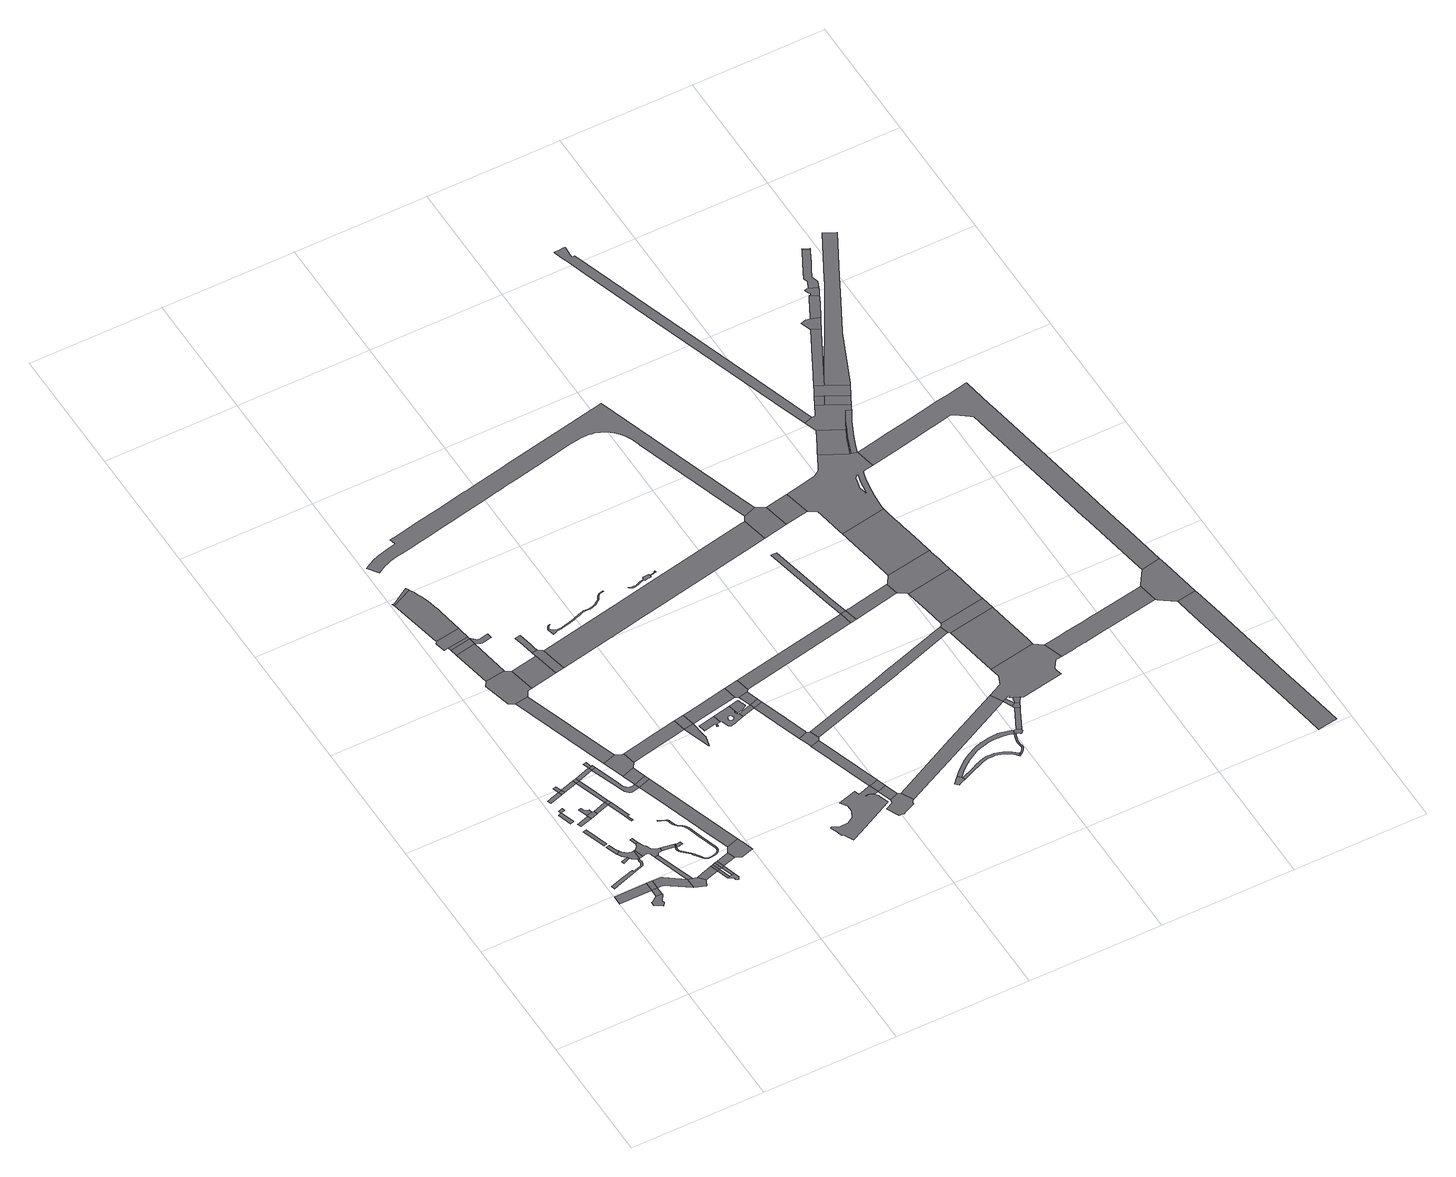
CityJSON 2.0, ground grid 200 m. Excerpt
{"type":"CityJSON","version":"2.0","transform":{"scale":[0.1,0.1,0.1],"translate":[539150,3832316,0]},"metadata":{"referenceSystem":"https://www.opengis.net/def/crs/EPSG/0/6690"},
"CityObjects":{
"road1":{"type":"Road","attributes":{"RoadStructureAttribute.sectionType":"1"},"geometry":[{"type":"MultiSurface","lod":"1","boundaries":[[[0,1,2,3]]]}]},
"road2":{"type":"Road","geometry":[{"type":"MultiSurface","lod":"1","boundaries":[[[4,5,6,7,8,9,10,11,12]]]}]},
"road3":{"type":"Road","attributes":{"RoadStructureAttribute.sectionType":"1"},"geometry":[{"type":"MultiSurface","lod":"1","boundaries":[[[13,14,15,16,17,18,19,20,21,22,23,24,25,26,27,28,29,30,31,32,33,34]]]}]},
"road4":{"type":"Road","attributes":{"RoadStructureAttribute.sectionType":"1"},"geometry":[{"type":"MultiSurface","lod":"1","boundaries":[[[2,4,12,35]]]}]},
"road5":{"type":"Road","geometry":[{"type":"MultiSurface","lod":"1","boundaries":[[[3,2,35,36]]]}]},
"road6":{"type":"Road","attributes":{"RoadStructureAttribute.sectionType":"1"},"geometry":[{"type":"MultiSurface","lod":"1","boundaries":[[[37,38,39,40]]]}]},
"road7":{"type":"Road","geometry":[{"type":"MultiSurface","lod":"1","boundaries":[[[41,42,43,44]]]}]},
"road8":{"type":"Road","attributes":{"RoadStructureAttribute.sectionType":"1"},"geometry":[{"type":"MultiSurface","lod":"1","boundaries":[[[45,46,47,48,49]]]}]},
"road9":{"type":"Road","attributes":{"RoadStructureAttribute.sectionType":"1"},"geometry":[{"type":"MultiSurface","lod":"1","boundaries":[[[50,51,52,53,54,55]]]}]},
"road10":{"type":"Road","geometry":[{"type":"MultiSurface","lod":"1","boundaries":[[[56,57,58,37]]]}]},
"road11":{"type":"Road","geometry":[{"type":"MultiSurface","lod":"1","boundaries":[[[59,60,61,62,63,55,54,64,65,66,41,44,67,68,69,13,34,70]]]}]},
"road12":{"type":"Road","attributes":{"RoadStructureAttribute.sectionType":"1"},"geometry":[{"type":"MultiSurface","lod":"1","boundaries":[[[71,72,73,36,35,74,75,76]]]}]},
"road13":{"type":"Road","attributes":{"RoadStructureAttribute.sectionType":"1"},"geometry":[{"type":"MultiSurface","lod":"1","boundaries":[[[77,78,79,80]]]}]},
"road14":{"type":"Road","attributes":{"RoadStructureAttribute.sectionType":"1"},"geometry":[{"type":"MultiSurface","lod":"1","boundaries":[[[81,82,83,84,85,86]]]}]},
"road15":{"type":"Road","geometry":[{"type":"MultiSurface","lod":"1","boundaries":[[[87,70,34,88,89]]]}]},
"road16":{"type":"Road","geometry":[{"type":"MultiSurface","lod":"1","boundaries":[[[90,91,92,93,94,95]]]}]},
"road17":{"type":"Road","geometry":[{"type":"MultiSurface","lod":"1","boundaries":[[[95,94,77,80,96,97]]]}]},
"road18":{"type":"Road","geometry":[{"type":"MultiSurface","lod":"1","boundaries":[[[98,99,81,100]]]}]},
"road19":{"type":"Road","geometry":[{"type":"MultiSurface","lod":"1","boundaries":[[[100,81,86,101]]]}]},
"road20":{"type":"Road","attributes":{"RoadStructureAttribute.sectionType":"1"},"geometry":[{"type":"MultiSurface","lod":"1","boundaries":[[[102,103,104,105]]]}]},
"road21":{"type":"Road","attributes":{"RoadStructureAttribute.sectionType":"1"},"geometry":[{"type":"MultiSurface","lod":"1","boundaries":[[[106,107,108,76,109]]]}]},
"road22":{"type":"Road","geometry":[{"type":"MultiSurface","lod":"1","boundaries":[[[110,111,112,113,114,115,116,117,105,104,118,119,120,121,87,89,122,123,124,125,126,127,128,108,107,129,130,131,132,133,134]]]}]},
"road23":{"type":"Road","geometry":[{"type":"MultiSurface","lod":"1","boundaries":[[[76,75,135,136,137,138,139,140,109]]]}]},
"road24":{"type":"Road","attributes":{"RoadStructureAttribute.sectionType":"1"},"geometry":[{"type":"MultiSurface","lod":"1","boundaries":[[[141,100,101,142]]]}]},
"road25":{"type":"Road","attributes":{"RoadStructureAttribute.sectionType":"1"},"geometry":[{"type":"MultiSurface","lod":"1","boundaries":[[[143,144,97,96,145,146]]]}]},
"road26":{"type":"Road","attributes":{"RoadStructureAttribute.sectionType":"1"},"geometry":[{"type":"MultiSurface","lod":"1","boundaries":[[[147,134,133,148,149,150]]]}]},
"road27":{"type":"Road","geometry":[{"type":"MultiSurface","lod":"1","boundaries":[[[151,141,142,152]]]}]},
"road28":{"type":"Road","attributes":{"RoadStructureAttribute.sectionType":"1"},"geometry":[{"type":"MultiSurface","lod":"1","boundaries":[[[153,154,139,138,155]]]}]},
"road29":{"type":"Road","attributes":{"RoadStructureAttribute.sectionType":"1"},"geometry":[{"type":"MultiSurface","lod":"1","boundaries":[[[156,157,158,159,160,161,162,146]]]}]},
"road30":{"type":"Road","attributes":{"RoadStructureAttribute.sectionType":"1"},"geometry":[{"type":"MultiSurface","lod":"1","boundaries":[[[163,152,142,164,143,165]]]}]},
"road31":{"type":"Road","geometry":[{"type":"MultiSurface","lod":"1","boundaries":[[[165,143,146,162]]]}]},
"road32":{"type":"Road","geometry":[{"type":"MultiSurface","lod":"1","boundaries":[[[150,149,166,167]]]}]},
"road33":{"type":"Road","geometry":[{"type":"MultiSurface","lod":"1","boundaries":[[[168,169,170,171,172,167,166]]]}]},
"road34":{"type":"Road","geometry":[{"type":"MultiSurface","lod":"1","boundaries":[[[173,153,155,174]]]}]},
"road35":{"type":"Road","attributes":{"RoadStructureAttribute.sectionType":"1"},"geometry":[{"type":"MultiSurface","lod":"1","boundaries":[[[174,155,175,176]]]}]},
"road36":{"type":"Road","attributes":{"RoadStructureAttribute.sectionType":"1"},"geometry":[{"type":"MultiSurface","lod":"1","boundaries":[[[177,151,152,178]]]}]},
"road37":{"type":"Road","attributes":{"RoadStructureAttribute.sectionType":"1"},"geometry":[{"type":"MultiSurface","lod":"1","boundaries":[[[179,173,174,180]]]}]},
"road38":{"type":"Road","geometry":[{"type":"MultiSurface","lod":"1","boundaries":[[[181,182,183,184,176,175,185,186,187,188,189,190,191,192,193,194,195]]]}]},
"road39":{"type":"Road","geometry":[{"type":"MultiSurface","lod":"1","boundaries":[[[196,179,180,197]]]}]},
"road40":{"type":"Road","attributes":{"RoadStructureAttribute.sectionType":"1"},"geometry":[{"type":"MultiSurface","lod":"1","boundaries":[[[197,180,183,182]]]}]},
"road41":{"type":"Road","attributes":{"RoadStructureAttribute.sectionType":"1"},"geometry":[{"type":"MultiSurface","lod":"1","boundaries":[[[198,199,200,201,202,203,204,205,206,207,208,209,210,211,212,213,214,215,216,217,218,219,220,221,222,223,224,225,226,227,228,229,230,231,232,233,234,235,236,237,238,239,240,241,242,243,244,245,246,247,248,249,250,251,252,253,254,255,256,257,258,259,260,261,262,263,264,265,266,267,268,269,166,149]]]}]},
"road42":{"type":"Road","geometry":[{"type":"MultiSurface","lod":"1","boundaries":[[[270,271,177,272]]]}]},
"road43":{"type":"Road","geometry":[{"type":"MultiSurface","lod":"1","boundaries":[[[273,272,177,178,274]]]}]},
"road44":{"type":"Road","attributes":{"RoadStructureAttribute.sectionType":"1"},"geometry":[{"type":"MultiSurface","lod":"1","boundaries":[[[275,196,197,276]]]}]},
"road45":{"type":"Road","attributes":{"RoadStructureAttribute.sectionType":"1"},"geometry":[{"type":"MultiSurface","lod":"1","boundaries":[[[277,278,279,280,281,282,283,284,274,178,285,286,287,288,289,290,291,292,293,294]]]}]},
"road46":{"type":"Road","attributes":{"RoadStructureAttribute.sectionType":"1"},"geometry":[{"type":"MultiSurface","lod":"1","boundaries":[[[295,296,297,298]]]}]},
"road47":{"type":"Road","geometry":[{"type":"MultiSurface","lod":"1","boundaries":[[[299,300,301,302,296,295,303,304,305]]]}]},
"road48":{"type":"Road","attributes":{"RoadStructureAttribute.sectionType":"1"},"geometry":[{"type":"MultiSurface","lod":"1","boundaries":[[[306,307,308,294,309]]]}]},
"road49":{"type":"Road","geometry":[{"type":"MultiSurface","lod":"1","boundaries":[[[310,309,294,293,311]]]}]},
"road50":{"type":"Road","geometry":[{"type":"MultiSurface","lod":"1","boundaries":[[[312,313,314,315,316,317,275,276,318,319,320,321]]]}]},
"road51":{"type":"Road","geometry":[{"type":"MultiSurface","lod":"1","boundaries":[[[322,298,297,307,306,323,324]]]}]},
"road52":{"type":"Road","attributes":{"RoadStructureAttribute.sectionType":"1"},"geometry":[{"type":"MultiSurface","lod":"1","boundaries":[[[311,293,325,326,327,315,314]]]}]},
"road53":{"type":"Road","attributes":{"RoadStructureAttribute.sectionType":"1"},"geometry":[{"type":"MultiSurface","lod":"1","boundaries":[[[328,329,300,299]]]}]},
"road54":{"type":"Road","geometry":[{"type":"MultiSurface","lod":"1","boundaries":[[[330,331,332,333,334,335,336,337,338]]]}]},
"road55":{"type":"Road","geometry":[{"type":"MultiSurface","lod":"1","boundaries":[[[339,340,329,328]]]}]},
"road56":{"type":"Road","attributes":{"RoadStructureAttribute.sectionType":"1"},"geometry":[{"type":"MultiSurface","lod":"1","boundaries":[[[338,337,340,339]]]}]},
"road57":{"type":"Road","attributes":{"RoadStructureAttribute.sectionType":"1"},"geometry":[{"type":"MultiSurface","lod":"1","boundaries":[[[341,342,343,344,345,346,347,348,349,350,351,352,353,354,355,356,332,331]]]}]},
"road58":{"type":"Road","geometry":[{"type":"MultiSurface","lod":"1","boundaries":[[[357,358,359,360,355,354]]]}]},
"road59":{"type":"Road","geometry":[{"type":"MultiSurface","lod":"1","boundaries":[[[361,362,363,364,365,366,367,368,369,370,371,339,328]]]}]},
"road60":{"type":"Road","attributes":{"RoadStructureAttribute.sectionType":"1"},"geometry":[{"type":"MultiSurface","lod":"1","boundaries":[[[372,373,305,304,374]]]}]},
"road61":{"type":"Road","attributes":{"RoadStructureAttribute.sectionType":"1"},"geometry":[{"type":"MultiSurface","lod":"1","boundaries":[[[375,376,377,324,323,378]]]}]},
"road62":{"type":"Road","geometry":[{"type":"MultiSurface","lod":"1","boundaries":[[[379,380,381,382,372,374,383,384]]]}]},
"road63":{"type":"Road","attributes":{"RoadStructureAttribute.sectionType":"1"},"geometry":[{"type":"MultiSurface","lod":"1","boundaries":[[[385,386,387,388,389,390,391,381,380]]]}]},
"road64":{"type":"Road","geometry":[{"type":"MultiSurface","lod":"1","boundaries":[[[392,393,394,395,396,397,378]]]}]},
"road65":{"type":"Road","geometry":[{"type":"MultiSurface","lod":"1","boundaries":[[[398,375,378,397]]]}]},
"road66":{"type":"Road","geometry":[{"type":"MultiSurface","lod":"1","boundaries":[[[399,400,401,402,403,404,405,406,407,408,409]]]}]},
"road67":{"type":"Road","geometry":[{"type":"MultiSurface","lod":"1","boundaries":[[[410,411,412,413,414,415,416,417,418,419,420,421,422,423,424,425,426,427,428,429,430,431,432,433,434,435,436,437,438,439,440,441,442,443,444,445,446,447,448,449,450,451,452]]]}]},
"road68":{"type":"Road","attributes":{"RoadStructureAttribute.sectionType":"1"},"geometry":[{"type":"MultiSurface","lod":"1","boundaries":[[[453,454,398,397,455,456]]]}]},
"road69":{"type":"Road","geometry":[{"type":"MultiSurface","lod":"1","boundaries":[[[457,458,459,460,461,462,463,464,465,466,467,468,469,470,471,472,473,474,475,476,477,478,479,480,481,482,483,484,485,486,487,488,489,490,491,492,493,494,495,496,497,498,499,500,501,502,503,504,505,506,507,508,509,510,511,512,513,514,515,516,517,518,519,520,521,522,523,524,525,526,527,528,529,530,531,532]]]}]},
"road70":{"type":"Road","geometry":[{"type":"MultiSurface","lod":"1","boundaries":[[[533,534,399,409,535,536,537,538,539,540,541,542,543,544,545,546,547,548,549,550,551,552,553,554,555],[556,557,558,559,560,561,562,563,564,565,566,567,568,569,570,571,572,573,574,575,576,577,578,579,580,581,582,583,584,585,586,587,588,589,590,591]]]}]},
"road71":{"type":"Road","geometry":[{"type":"MultiSurface","lod":"1","boundaries":[[[592,593,594,595,596,533,555]]]}]},
"road72":{"type":"Road","geometry":[{"type":"MultiSurface","lod":"1","boundaries":[[[597,598,549,548,599]]]}]},
"road73":{"type":"Road","attributes":{"RoadStructureAttribute.sectionType":"1"},"geometry":[{"type":"MultiSurface","lod":"1","boundaries":[[[600,601,597,602]]]}]},
"road74":{"type":"Road","geometry":[{"type":"MultiSurface","lod":"1","boundaries":[[[602,597,599,603]]]}]},
"road75":{"type":"Road","geometry":[{"type":"MultiSurface","lod":"1","boundaries":[[[604,453,456,605,601,600,606,607]]]}]},
"road76":{"type":"Road","attributes":{"RoadStructureAttribute.sectionType":"1"},"geometry":[{"type":"MultiSurface","lod":"1","boundaries":[[[608,609,603,599,610,611,612,613]]]}]},
"road77":{"type":"Road","geometry":[{"type":"MultiSurface","lod":"1","boundaries":[[[614,615,616,617,618,619,620,621,622,623,624,625,626,627,628,629,630,631,632,633]]]}]},
"road78":{"type":"Road","geometry":[{"type":"MultiSurface","lod":"1","boundaries":[[[613,612,634,635,636,637,638,639,640]]]}]},
"road79":{"type":"Road","attributes":{"RoadStructureAttribute.sectionType":"1"},"geometry":[{"type":"MultiSurface","lod":"1","boundaries":[[[637,636,452,641]]]}]},
"road80":{"type":"Road","geometry":[{"type":"MultiSurface","lod":"1","boundaries":[[[641,452,451,642]]]}]},
"road81":{"type":"Road","attributes":{"RoadStructureAttribute.sectionType":"1"},"geometry":[{"type":"MultiSurface","lod":"1","boundaries":[[[643,642,451,616,615]]]}]},
"road82":{"type":"Road","attributes":{"RoadStructureAttribute.sectionType":"1"},"geometry":[{"type":"MultiSurface","lod":"1","boundaries":[[[644,645,646,647,648,649,650,384,383,651,652,653,654,655,656,657]]]}]},
"road83":{"type":"Road","attributes":{"RoadStructureAttribute.sectionType":"1"},"geometry":[{"type":"MultiSurface","lod":"1","boundaries":[[[658,659,660,661,662,663,664,665,666,667,668,669,670,671,672,673,674,675,676,677,678,679,680,681,682,683,684,685,686,687,688,689,690,691,692,693,694,695,696,697,698,699,700,701,702,703,704,705,706,707,708,709,710,711,712,713,714,715,716,717,718,719,720,721,722,723,724,725,726,727,728,729,730,731,732,733,734,735]]]}]},
"road84":{"type":"Road","geometry":[{"type":"MultiSurface","lod":"1","boundaries":[[[736,737,738,739,740,741,742,743,744,745,746,747,748,749,750,751,752,753,754,755,756,757,758,759,760,761,762,763,764,765,766,767,768,769,770,771,772,773,774,775,776,777,778,779,780]]]}]},
"road85":{"type":"Road","geometry":[{"type":"MultiSurface","lod":"1","boundaries":[[[781,782,783,784,785,786,787,788,789,790,791,792]]]}]},
"road86":{"type":"Road","attributes":{"RoadStructureAttribute.sectionType":"1"},"geometry":[{"type":"MultiSurface","lod":"1","boundaries":[[[793,794,795,604,607,796]]]}]},
"road87":{"type":"Road","attributes":{"RoadStructureAttribute.sectionType":"1"},"geometry":[{"type":"MultiSurface","lod":"1","boundaries":[[[797,798,633,632,799,800]]]}]},
"road88":{"type":"Road","attributes":{"RoadStructureAttribute.sectionType":"1"},"geometry":[{"type":"MultiSurface","lod":"1","boundaries":[[[801,802,803,804,805,806,807,808,809,810,811,812,813,814,815,816,817,791,790,818,819,820,821,822,823,824,825,826,827,828,829,830,831,832,833,834,835,836,837]]]}]},
"road89":{"type":"Road","attributes":{"RoadStructureAttribute.sectionType":"1"},"geometry":[{"type":"MultiSurface","lod":"1","boundaries":[[[838,839,840,841,640,639,842,843,844,845]]]}]},
"road90":{"type":"Road","attributes":{"RoadStructureAttribute.sectionType":"1"},"geometry":[{"type":"MultiSurface","lod":"1","boundaries":[[[846,847,848,849,850,851,852,853,854,855,856,857,858,859,860,861,862,863,864,865,866,867,868,869,870,781,792,871,872,873,874,875,876,877,878,879,880,881,882,883,884,885,886,887,888,889,890,891,892,893,894,895]]]}]},
"road91":{"type":"Road","geometry":[{"type":"MultiSurface","lod":"1","boundaries":[[[837,836,896,897]]]}]},
"road92":{"type":"Road","attributes":{"RoadStructureAttribute.sectionType":"1"},"geometry":[{"type":"MultiSurface","lod":"1","boundaries":[[[894,898,899,900,901,902,903,904,905,906,907,908,909,910,911,912,837,897,913,914,915,916,917,918,919,920,921,922,923,924,925,926,927,928]]]}]},
"road93":{"type":"Road","geometry":[{"type":"MultiSurface","lod":"1","boundaries":[[[929,793,796,930]]]}]},
"road94":{"type":"Road","attributes":{"RoadStructureAttribute.sectionType":"1"},"geometry":[{"type":"MultiSurface","lod":"1","boundaries":[[[931,932,933,934,935,936,793,929]]]}]},
"road95":{"type":"Road","geometry":[{"type":"MultiSurface","lod":"1","boundaries":[[[937,938,939,895,894,928,940,941,942,943,944,945,946,947]]]}]},
"road96":{"type":"Road","attributes":{"RoadStructureAttribute.sectionType":"1"},"geometry":[{"type":"MultiSurface","lod":"1","boundaries":[[[948,947,946,949,950]]]}]},
"road97":{"type":"Road","geometry":[{"type":"MultiSurface","lod":"1","boundaries":[[[951,800,952,953]]]}]},
"road98":{"type":"Road","geometry":[{"type":"MultiSurface","lod":"1","boundaries":[[[953,952,948,950,954]]]}]},
"road99":{"type":"Road","attributes":{"RoadStructureAttribute.sectionType":"1"},"geometry":[{"type":"MultiSurface","lod":"1","boundaries":[[[955,956,957,958,929,930,959]]]}]},
"road100":{"type":"Road","geometry":[{"type":"MultiSurface","lod":"1","boundaries":[[[735,734,644,657,960,961,962]]]}]},
"road101":{"type":"Road","attributes":{"RoadStructureAttribute.sectionType":"1"},"geometry":[{"type":"MultiSurface","lod":"1","boundaries":[[[963,964,965,953,954,966,967,968]]]}]},
"road102":{"type":"Road","attributes":{"RoadStructureAttribute.sectionType":"1"},"geometry":[{"type":"MultiSurface","lod":"1","boundaries":[[[969,970,962,961,971]]]}]},
"road103":{"type":"Road","geometry":[{"type":"MultiSurface","lod":"1","boundaries":[[[972,973,974,975,976,797,800,951,977,978,979,963,968,980,981,982,983,984,985,986,987,988,989,990,991,992,993,994]]]}]},
"road104":{"type":"Road","geometry":[{"type":"MultiSurface","lod":"1","boundaries":[[[995,996,997,998,999,973,972]]]}]},
"road105":{"type":"Road","geometry":[{"type":"MultiSurface","lod":"1","boundaries":[[[1000,1001,1002,1003,838,845,999,998]]]}]},
"road106":{"type":"Road","geometry":[{"type":"MultiSurface","lod":"1","boundaries":[[[1004,1005,1006,1007,1008,1009,1010,1011,1012,1013,1001,1000]]]}]},
"road107":{"type":"Road","geometry":[{"type":"MultiSurface","lod":"1","boundaries":[[[1014,1015,1016,1017,1018,1019,1020,955,959,1021,1022,1011,1010]]]}]},
"road108":{"type":"Road","geometry":[{"type":"MultiSurface","lod":"1","boundaries":[[[1023,1024,1025,1026,1027,1028,1029,1030,1031,1032,1033,1034,1035,1036,1037,1038,1039,1018,1017]]]}]},
"road109":{"type":"Road","geometry":[{"type":"MultiSurface","lod":"1","boundaries":[[[1040,1041,1042,1043,1044,1045,1046,969,971,1047,1048,1049,1050,1051,1052,1053,1032,1031,1054,1055,1056,1057,1058,1059,1060,1061,1062,1063,1064,1065,1066,1067,1068,1069,1070,1071,1072,1073,1074],[1075,1076,1077,1078,1079,1080,1081,1082,1083,1084,1085,1086,1087,1088,1089,1090,1091,1092,1093,1094]]]}]},
"road110":{"type":"Road","geometry":[{"type":"MultiSurface","lod":"1","boundaries":[[[1095,1096,1097,1041,1040,1098,1099,1100,1101,1102,1103,1104,1105]]]}]},
"road111":{"type":"Road","attributes":{"RoadStructureAttribute.sectionType":"1"},"geometry":[{"type":"MultiSurface","lod":"1","boundaries":[[[1106,1107,1108,1109,1110,1111,1112,1113,1114,1115,1116,1117,1118,1119,1120,1121,1122,1123,1124,1125]]]}]},
"road112":{"type":"Road","attributes":{"RoadStructureAttribute.sectionType":"1"},"geometry":[{"type":"MultiSurface","lod":"1","boundaries":[[[1126,1127,1128,1129,1130,1131,1132,1133,1134,1135,994,993,1136,1137,1138,1139,1140,1141,1142,1143]]]}]},
"road113":{"type":"Road","geometry":[{"type":"MultiSurface","lod":"1","boundaries":[[[1144,1145,1146,1147,1148,1125,1124,1149,1095,1105,1150,1151,1152,1153,1154,1155,1156,1157,1158,1159]]]}]},
"road114":{"type":"Road","attributes":{"function":"1","RoadStructureAttribute.sectionType":"7"},"geometry":[{"type":"MultiSurface","lod":"1","boundaries":[[[1155,1160,1161,1162,1163,1164,1165,1166,1167,1168,1169,1072,1071,1170,1171,1172,1173,1174,1175,1176,1177,1178,1179,1180,1156]]]}]},
"road115":{"type":"Road","attributes":{"RoadStructureAttribute.sectionType":"1"},"geometry":[{"type":"MultiSurface","lod":"1","boundaries":[[[1181,1144,1159,1182]]]}]},
"road116":{"type":"Road","geometry":[{"type":"MultiSurface","lod":"1","boundaries":[[[1182,1183,1159,1158,1184,1185]]]}]},
"road117":{"type":"Road","geometry":[{"type":"MultiSurface","lod":"1","boundaries":[[[1186,1187,1188,1181,1182,1185,1189,1190]]]}]},
"road118":{"type":"Road","attributes":{"RoadStructureAttribute.sectionType":"1"},"geometry":[{"type":"MultiSurface","lod":"1","boundaries":[[[1191,1192,1193,1194,1195,1196,1197,1198,1199,1200,1201,1202,1203,1204,1205,1206,1207,1208,1209,1210,1211,1212,1213,1214,1070,1069,1215,1216,1217,1218,1219,1220,1221,1222,1223,1224,1225,1226,1227,1228,1229,1230,1231,1232,1233,1234,1235,1236,1237,1238]]]}]},
"road119":{"type":"Road","attributes":{"RoadStructureAttribute.sectionType":"1"},"geometry":[{"type":"MultiSurface","lod":"1","boundaries":[[[1239,1240,1241,1186,1190,1242,1243,1244]]]}]},
"road120":{"type":"Road","attributes":{"RoadStructureAttribute.sectionType":"1"},"geometry":[{"type":"MultiSurface","lod":"1","boundaries":[[[1245,1246,1247,1248,1249,1250,1251,1252,1253,1254,1255,1256,1257,1258,1259,1260,1261,1262,1263,1264]]]}]},
"road121":{"type":"Road","geometry":[{"type":"MultiSurface","lod":"1","boundaries":[[[1265,1238,1237,1266,1267,1126,1143,1268,1256,1255]]]}]},
"road122":{"type":"Road","geometry":[{"type":"MultiSurface","lod":"1","boundaries":[[[1269,1270,1271,1272,1239,1244,1273,1274,1275,1276]]]}]},
"road123":{"type":"Road","attributes":{"RoadStructureAttribute.sectionType":"1"},"geometry":[{"type":"MultiSurface","lod":"1","boundaries":[[[1277,1278,1279,1280,1276,1275,1281,1282,1283,1284,1285]]]}]},
"road124":{"type":"Road","attributes":{"function":"1","RoadStructureAttribute.sectionType":"7"},"geometry":[{"type":"MultiSurface","lod":"1","boundaries":[[[1286,1287,1288,1289,1290,1291,1292,1293,1294,1295,1296,1190,1189,1297,1298,1299,1300,1301,1302,1303,1304]]]}]},
"road125":{"type":"Road","geometry":[{"type":"MultiSurface","lod":"1","boundaries":[[[1305,1306,1307,1308,1309,1310,1311,1312,1277,1285,1313,1314,1315]]]}]},
"road126":{"type":"Road","attributes":{"RoadStructureAttribute.sectionType":"1"},"geometry":[{"type":"MultiSurface","lod":"1","boundaries":[[[1316,1317,1318,1319,1315,1314,1320,1321,1322,1323,1324,1325,1326,1327]]]}]},
"road127":{"type":"Road","geometry":[{"type":"MultiSurface","lod":"1","boundaries":[[[1328,1316,1327,1329,1330]]]}]}
},
"vertices":[
[6,1979,0],[7,1839,0],[489,1841,0],[488,1981,0],
[490,1723,0],[403,1657,0],[384,1658,0],[381,1594,0],[494,1524,0],[524,1573,0],[519,1611,0],[578,1706,0],[578,1724,0],
[606,2421,0],[598,2384,0],[604,2361,0],[604,2344,0],[604,2329,0],[594,2311,0],[579,2294,0],[567,2283,0],[452,2250,0],[442,2272,0],[253,2216,0],[70,2162,0],[84,2104,0],[259,2162,0],[577,2269,0],[600,2279,0],[614,2296,0],[624,2314,0],[629,2334,0],[629,2359,0],[621,2381,0],[628,2416,0],
[576,1841,0],
[576,1981,0],
[136,3619,0],[84,3601,0],[149,3394,0],[203,3412,0],
[495,2508,0],[398,2472,0],[410,2437,0],[515,2480,0],
[334,2834,0],[383,2851,0],[287,3149,0],[271,3198,0],[221,3182,0],
[435,2712,0],[399,2814,0],[347,2796,0],[398,2659,0],[411,2622,0],[458,2660,0],
[200,3639,0],[186,3684,0],[121,3664,0],
[602,2564,0],[569,2568,0],[539,2578,0],[509,2600,0],[481,2630,0],[429,2587,0],[447,2562,0],[467,2537,0],[538,2456,0],[558,2441,0],[578,2428,0],[632,2564,0],
[727,1970,0],[709,1982,0],[691,1982,0],[666,1841,0],[993,1612,0],[990,1786,0],
[409,3394,0],[227,3340,0],[245,3280,0],[426,3338,0],
[283,3955,0],[206,3929,0],[84,3889,0],[102,3833,0],[243,3879,0],[302,3898,0],
[649,2569,0],[656,2419,0],[686,2427,0],
[483,3485,0],[420,3509,0],[400,3566,0],[362,3554,0],[402,3416,0],[493,3442,0],
[541,3376,0],[523,3433,0],
[302,4058,0],[255,4040,0],[335,3968,0],
[353,3914,0],
[722,2767,0],[687,2757,0],[716,2662,0],[751,2673,0],
[874,2331,0],[871,2346,0],[817,2329,0],[1060,1758,0],
[910,2452,0],[880,2461,0],[862,2476,0],[842,2499,0],[807,2563,0],[786,2595,0],[771,2620,0],[756,2658,0],[711,2642,0],[701,2617,0],[681,2594,0],[667,2579,0],[723,2437,0],[743,2440,0],[755,2438,0],[770,2435,0],[781,2425,0],[791,2411,0],[798,2388,0],[879,2359,0],[889,2369,0],[903,2377,0],[926,2382,0],[951,2385,0],[962,2442,0],
[1157,1557,0],[1161,1564,0],[1193,1626,0],[1203,1645,0],[1128,1747,0],[1095,1752,0],
[545,4037,0],[563,3983,0],
[720,3500,0],[582,3453,0],[625,3403,0],[740,3440,0],
[1134,2408,0],[991,2380,0],[1139,2359,0],[1148,2406,0],
[600,4056,0],[620,3996,0],
[1373,1827,0],[1215,1776,0],[1410,1712,0],
[833,3161,0],[872,3043,0],[895,3051,0],[874,3113,0],[863,3144,0],[895,3155,0],[796,3458,0],
[714,3709,0],[654,3702,0],[776,3518,0],
[1156,2354,0],[1165,2402,0],
[1199,2350,0],[1201,2350,0],[1249,2358,0],[1235,2402,0],[1181,2399,0],
[1411,1839,0],[1448,1725,0],
[1464,1544,0],[1503,1553,0],
[841,4136,0],[859,4081,0],
[1449,1852,0],[1486,1737,0],
[1607,1496,0],[1583,1569,0],[1543,1563,0],[1504,1550,0],[1468,1542,0],[1525,1510,0],[1538,1503,0],[1541,1498,0],[1543,1493,0],[1544,1488,0],[1545,1482,0],[1544,1476,0],[1543,1471,0],[1541,1466,0],[1576,1445,0],
[1487,1864,0],[1524,1750,0],
[1129,2329,0],[1129,2304,0],[1132,2289,0],[1139,2269,0],[1160,2247,0],[1261,2143,0],[1276,2120,0],[1289,2103,0],[1304,2078,0],[1354,2009,0],[1375,1989,0],[1392,1979,0],[1422,1967,0],[1450,1965,0],[1497,1968,0],[1540,1978,0],[1562,1988,0],[1587,2012,0],[1592,2016,0],[1604,2041,0],[1609,2064,0],[1609,2081,0],[1603,2104,0],[1528,2351,0],[1461,2570,0],[1451,2590,0],[1444,2605,0],[1431,2624,0],[1408,2647,0],[1345,2694,0],[1333,2711,0],[1327,2721,0],[1315,2761,0],[1302,2803,0],[1297,2803,0],[1289,2820,0],[1274,2838,0],[1166,2887,0],[1164,2869,0],[1256,2833,0],[1274,2813,0],[1284,2793,0],[1295,2763,0],[1307,2721,0],[1318,2701,0],[1348,2669,0],[1403,2624,0],[1421,2604,0],[1436,2582,0],[1449,2550,0],[1499,2384,0],[1591,2084,0],[1594,2056,0],[1582,2029,0],[1576,2022,0],[1564,2008,0],[1542,1993,0],[1510,1983,0],[1475,1977,0],[1435,1975,0],[1402,1987,0],[1377,2004,0],[1359,2026,0],[1342,2059,0],[1319,2098,0],[1298,2128,0],[1281,2148,0],[1263,2168,0],[1170,2257,0],[1152,2277,0],[1147,2294,0],[1146,2319,0],
[860,4238,0],[810,4225,0],[888,4146,0],
[906,4151,0],[922,4101,0],
[1687,1929,0],[1726,1816,0],
[1192,3572,0],[1174,3572,0],[1149,3576,0],[1126,3584,0],[1101,3603,0],[1081,3623,0],[1068,3646,0],[1035,3750,0],[976,3743,0],[1031,3580,0],[1047,3543,0],[1065,3518,0],[1087,3496,0],[1110,3483,0],[1137,3481,0],[1185,3494,0],[1248,3514,0],[1224,3590,0],
[772,5630,0],[570,5600,0],[1054,4112,0],[1246,4174,0],
[727,6179,0],[432,6135,0],[380,6057,0],[485,5649,0],[821,5719,0],[892,5733,0],[813,6125,0],
[1351,3849,0],[1160,3786,0],[1222,3597,0],[1415,3654,0],
[1430,3599,0],[1438,3576,0],
[1982,1902,0],[1959,1971,0],[1924,2079,0],[1734,2018,0],[1708,1969,0],[1688,1931,0],[1727,1816,0],[1745,1807,0],[1815,1771,0],[2004,1832,0],
[1333,4124,0],[1404,3935,0],[1365,4130,0],
[1262,3473,0],[1411,3016,0],[1627,2346,0],
[632,6789,0],[321,6732,0],
[585,7090,0],[579,7129,0],[215,7071,0],[189,7034,0],[223,6881,0],[232,6883,0],[266,6890,0],[291,6895,0],[608,6944,0],
[616,6894,0],[302,6835,0],
[562,7239,0],[541,7371,0],[517,7515,0],[508,7575,0],[497,7630,0],[479,7709,0],[466,7757,0],[453,7799,0],[435,7851,0],[417,7899,0],[400,7939,0],[386,7971,0],[363,8019,0],[353,8038,0],[50,7892,0],[212,7086,0],
[343,8057,0],[324,8092,0],[69,7935,0],[36,7932,0],
[639,6790,0],[700,6756,0],[715,6754,0],[729,6755,0],[754,6758,0],[875,6782,0],[860,6858,0],[719,6829,0],[708,6831,0],[699,6833,0],[630,6895,0],
[1221,6208,0],[1197,6203,0],[1300,5816,0],
[2232,4307,0],[1741,4207,0],[1559,4170,0],[2272,4112,0],
[1348,6251,0],[1285,6291,0],[1207,6275,0],[1219,6220,0],[1432,5842,0],[1352,6234,0],
[1277,6331,0],[1258,6430,0],[1218,6624,0],[1140,6608,0],[1172,6448,0],[1190,6359,0],[1205,6286,0],
[2335,3911,0],[2411,3696,0],[2449,3864,0],[2447,3881,0],[2438,3936,0],[2419,4142,0],
[2379,4336,0],
[2721,4122,0],[2503,4075,0],[2473,4068,0],[2489,3955,0],[2677,3999,0],[2668,3958,0],[2666,3949,0],[2685,3941,0],[2690,3961,0],[2695,3986,0],[2748,3998,0],
[3877,2037,0],[3795,2011,0],[3697,1980,0],[3672,2057,0],[3400,1971,0],[3463,1877,0],[3467,1768,0],[3417,1669,0],[3323,1607,0],[3206,1602,0],[3101,1657,0],[3079,1649,0],[3127,1519,0],[3127,1511,0],[3124,1507,0],[3143,1453,0],[3155,1458,0],[3162,1455,0],[3170,1439,0],[3234,1310,0],[3389,1387,0],[3463,1423,0],[3952,1666,0],[3961,1670,0],[3901,1837,0],[3889,1857,0],[3875,1874,0],[3859,1890,0],[3847,1898,0],[3841,1901,0],[3818,1910,0],[3795,1911,0],[3770,1909,0],[3749,1903,0],[3746,1913,0],[3767,1918,0],[3796,1921,0],[3830,1917,0],[3839,1914,0],[3865,1906,0],[3896,1888,0],[3937,1901,0],[3891,2043,0],
[3088,4480,0],[2591,4379,0],[2593,4177,0],[3128,4280,0],
[2553,6778,0],[2498,6764,0],[2483,6758,0],[2466,6746,0],[2449,6726,0],[2429,6693,0],[2417,6678,0],[2400,6662,0],[2370,6640,0],[2350,6626,0],[2332,6616,0],[2309,6607,0],[2284,6599,0],[2257,6594,0],[2234,6594,0],[2193,6594,0],[2165,6594,0],[2143,6590,0],[2117,6583,0],[2069,6566,0],[2007,6542,0],[1978,6533,0],[1870,6502,0],[1828,6492,0],[1771,6480,0],[1729,6475,0],[1682,6472,0],[1668,6480,0],[1661,6486,0],[1647,6495,0],[1634,6501,0],[1625,6506,0],[1620,6511,0],[1612,6522,0],[1603,6538,0],[1606,6545,0],[1612,6555,0],[1623,6570,0],[1655,6602,0],[1629,6598,0],[1611,6580,0],[1600,6563,0],[1592,6552,0],[1589,6541,0],[1588,6533,0],[1612,6423,0],[1633,6430,0],[1646,6436,0],[1661,6446,0],[1683,6457,0],[1731,6460,0],[1773,6465,0],[1832,6478,0],[1874,6487,0],[1982,6519,0],[2012,6528,0],[2074,6552,0],[2122,6568,0],[2146,6575,0],[2166,6579,0],[2193,6579,0],[2234,6579,0],[2259,6579,0],[2287,6584,0],[2314,6592,0],[2339,6603,0],[2358,6613,0],[2379,6628,0],[2410,6651,0],[2428,6668,0],[2441,6685,0],[2461,6717,0],[2476,6735,0],[2490,6745,0],[2502,6750,0],[2557,6764,0],
[2983,4179,0],[2743,4127,0],[2762,3995,0],[2772,3986,0],[2777,3972,0],[2811,3880,0],[2821,3867,0],[2832,3861,0],[2844,3860,0],[2885,3873,0],[2904,3879,0],[2944,3892,0],[2985,3906,0],[3001,3911,0],[3036,3922,0],[3056,3928,0],[3033,3998,0],[3020,3999,0],[3011,4005,0],[3005,4012,0],[2993,4050,0],[2995,4060,0],[3007,4070,0],[2892,3952,0],[2885,3954,0],[2878,3958,0],[2873,3963,0],[2868,3970,0],[2865,3977,0],[2864,3983,0],[2864,3984,0],[2864,3992,0],[2865,3996,0],[2865,3999,0],[2869,4006,0],[2873,4013,0],[2879,4018,0],[2886,4021,0],[2893,4024,0],[2901,4024,0],[2908,4024,0],[2916,4021,0],[2922,4017,0],[2928,4012,0],[2932,4006,0],[2935,3999,0],[2937,3991,0],[2937,3983,0],[2935,3976,0],[2932,3969,0],[2929,3966,0],[2927,3963,0],[2927,3962,0],[2922,3958,0],[2915,3954,0],[2908,3952,0],[2901,3951,0],[2900,3951,0],[2895,3951,0],
[3021,4022,0],[3099,4039,0],[3182,4088,0],[3135,4213,0],[3049,4194,0],
[3236,4064,0],[3096,4019,0],[3258,3994,0],
[3314,4281,0],[3178,4247,0],[3370,4107,0],
[3393,4037,0],
[3302,4523,0],[3175,4256,0],[3318,4286,0],[3343,4321,0],
[3632,3299,0],[3526,3620,0],[3378,3618,0],[3496,3255,0],[3503,3234,0],[3639,3278,0],
[4154,1739,0],[4143,1744,0],[4006,1689,0],[4007,1686,0],[4010,1677,0],[3994,1631,0],[3879,1574,0],[3968,1394,0],[3995,1395,0],[4015,1395,0],[4037,1391,0],[4039,1390,0],[4060,1401,0],[4157,1444,0],[4236,1480,0],[4236,1503,0],[4241,1520,0],[4250,1534,0],[4274,1546,0],[4184,1726,0],
[3530,3151,0],[3563,3048,0],[3570,3027,0],[3707,3071,0],[3709,3075,0],[3734,3114,0],[3685,3258,0],
[4028,2087,0],
[4074,1946,0],
[4139,1745,0],
[4778,6926,0],[4776,6926,0],[4744,6919,0],[4739,6918,0],[3163,6600,0],[2570,6481,0],[2504,6467,0],[2574,6073,0],[2710,6101,0],[2917,6143,0],[4640,6492,0],[4760,6516,0],[4818,6528,0],[4858,6536,0],
[4996,7133,0],[4177,9678,0],[4029,9648,0],[2547,9343,0],[2541,9342,0],[2411,9316,0],[2264,9285,0],[2122,9256,0],[1974,9227,0],[1910,9212,0],[1851,9201,0],[1822,9194,0],[1606,9150,0],[1382,9103,0],[1044,9034,0],[935,9011,0],[763,8976,0],[751,8973,0],[634,8949,0],[623,8947,0],[576,8939,0],[594,8843,0],[484,8819,0],[442,8809,0],[396,8798,0],[362,8788,0],[299,8768,0],[271,8758,0],[241,8747,0],[203,8731,0],[154,8707,0],[126,8692,0],[59,8653,0],[166,8502,0],[188,8515,0],[231,8539,0],[289,8567,0],[333,8586,0],[396,8608,0],[446,8623,0],[494,8635,0],[551,8647,0],[742,8683,0],[926,8720,0],[1109,8756,0],[1318,8799,0],[1475,8831,0],[1709,8881,0],[1901,8919,0],[2098,8965,0],[2167,8980,0],[2267,9001,0],[2415,9031,0],[2449,9038,0],[2544,9057,0],[3224,9197,0],[3468,9249,0],[3569,9266,0],[3639,9276,0],[3728,9279,0],[3763,9276,0],[3806,9269,0],[3838,9264,0],[3876,9252,0],[3911,9238,0],[3951,9220,0],[4000,9191,0],[4030,9171,0],[4073,9133,0],[4108,9094,0],[4138,9057,0],[4163,9018,0],[4203,8934,0],[4247,8818,0],[4250,8792,0],[4790,7131,0],[4828,7013,0],[5014,7077,0],
[3315,6729,0],[3225,6711,0],[3221,6735,0],[3155,6730,0],[3135,6726,0],[3125,6720,0],[3122,6692,0],[3105,6690,0],[3088,6686,0],[3061,6677,0],[3043,6671,0],[3000,6653,0],[2992,6650,0],[2984,6648,0],[2955,6645,0],[2940,6644,0],[2933,6644,0],[2927,6644,0],[2920,6646,0],[2908,6649,0],[2875,6665,0],[2879,6647,0],[2902,6635,0],[2916,6631,0],[2925,6630,0],[2932,6629,0],[2940,6629,0],[2957,6630,0],[2987,6634,0],[2996,6636,0],[3006,6639,0],[3049,6657,0],[3066,6663,0],[3092,6671,0],[3108,6675,0],[3124,6677,0],[3128,6665,0],[3161,6674,0],[3175,6677,0],[3195,6679,0],[3229,6680,0],[3227,6701,0],[3327,6721,0],[3321,6746,0],[3311,6744,0],
[4970,1617,0],[4921,1567,0],[4895,1538,0],[4880,1520,0],[4926,1473,0],[4942,1484,0],[4964,1496,0],[4989,1507,0],[4992,1508,0],[5037,1525,0],[5022,1562,0],[5014,1577,0],
[5063,4878,0],[5058,4877,0],[5046,4874,0],[5104,4679,0],
[6059,2659,0],[5222,2242,0],[5224,2018,0],[6149,2478,0],
[5883,1580,0],[5843,1619,0],[5809,1645,0],[5776,1666,0],[5743,1686,0],[5710,1702,0],[5670,1716,0],[5632,1726,0],[5603,1732,0],[5596,1734,0],[5559,1738,0],[5521,1739,0],[5477,1737,0],[5424,1729,0],[5372,1711,0],[5285,1674,0],[5227,1650,0],[5070,1539,0],[5228,1606,0],[5317,1644,0],[5386,1674,0],[5433,1690,0],[5481,1697,0],[5521,1699,0],[5542,1698,0],[5557,1698,0],[5589,1694,0],[5623,1687,0],[5658,1677,0],[5695,1665,0],[5724,1650,0],[5756,1632,0],[5786,1613,0],[5817,1588,0],[5854,1553,0],[5860,1545,0],[5891,1570,0],
[6083,4033,0],[5207,3750,0],[5135,3726,0],[4845,3633,0],[5181,3584,0],[5208,3593,0],[5348,3638,0],[6125,3900,0],
[5997,1974,0],[5945,1989,0],[5900,1999,0],[5862,2011,0],[5835,2018,0],[5806,2021,0],[5799,2020,0],[5761,2019,0],[5698,2015,0],[5650,2006,0],[5594,1996,0],[5532,1982,0],[5525,1980,0],[5462,1961,0],[5399,1935,0],[5337,1905,0],[5304,1887,0],[5251,1856,0],[5226,1839,0],[5201,1823,0],[5162,1794,0],[5159,1791,0],[5103,1748,0],[5045,1697,0],[5009,1661,0],[5053,1620,0],[5086,1654,0],[5141,1702,0],[5195,1743,0],[5206,1751,0],[5226,1767,0],[5236,1774,0],[5283,1805,0],[5334,1835,0],[5364,1852,0],[5423,1880,0],[5482,1904,0],[5541,1922,0],[5594,1935,0],[5605,1937,0],[5658,1946,0],[5705,1951,0],[5758,1950,0],[5783,1950,0],[5799,1950,0],[5857,1943,0],[5932,1930,0],[5979,1916,0],[5997,1911,0],[6015,1968,0],
[5873,1529,0],[5905,1554,0],
[5971,1842,0],[5965,1819,0],[5960,1797,0],[5957,1775,0],[5956,1750,0],[5957,1723,0],[5959,1702,0],[5962,1686,0],[5963,1667,0],[5960,1650,0],[5957,1637,0],[5951,1625,0],[5941,1613,0],[5924,1597,0],[5921,1594,0],[5933,1578,0],[5938,1582,0],[5955,1600,0],[5967,1614,0],[5976,1629,0],[5980,1646,0],[5983,1666,0],[5982,1688,0],[5979,1705,0],[5976,1724,0],[5976,1750,0],[5977,1773,0],[5979,1794,0],[5984,1814,0],[5990,1836,0],[6016,1905,0],
[5146,4894,0],[5197,4698,0],
[5085,5188,0],[4869,6240,0],[4828,6241,0],[4787,6242,0],[4788,6233,0],[5005,5162,0],
[6050,1961,0],[6043,1961,0],[6035,1962,0],[6032,1900,0],[6057,1887,0],[6073,1876,0],[6082,1868,0],[6124,1909,0],[6117,1919,0],[6120,1936,0],[6056,1964,0],
[6230,2306,0],[6263,2217,0],[6292,2275,0],
[6202,2504,0],[6208,2353,0],[6267,2380,0],
[6330,2349,0],
[5845,5037,0],[5318,4929,0],[5205,4906,0],[5195,4904,0],[5886,4838,0],
[5178,6601,0],[5227,6611,0],[5147,7002,0],
[6304,2479,0],[6283,2438,0],[6294,2433,0],[6356,2402,0],[6366,2397,0],[6387,2439,0],
[5498,7074,0],[5174,7007,0],[5579,6682,0],
[6994,3171,0],[6295,3053,0],[6321,2899,0],[6264,2761,0],[6245,2751,0],[6261,2534,0],[6272,2512,0],[6258,2506,0],[6426,2419,0],[6413,2496,0],[6414,2511,0],[6415,2511,0],[6415,2502,0],[6429,2419,0],[7052,2525,0],[7046,2559,0],[7037,2609,0],[7029,2655,0],[7038,2668,0],[7115,2779,0],[7139,2783,0],[7213,2795,0],[7116,3083,0],
[6993,3177,0],[6974,3293,0],[6913,3654,0],[6854,3994,0],[6156,3875,0],
[6819,4202,0],[6130,4085,0],[6126,4078,0],[6104,4039,0],
[6797,4327,0],[6771,4481,0],[6755,4576,0],[6742,4651,0],[6726,4744,0],[6713,4820,0],[6705,4868,0],[6016,4750,0],[6024,4707,0],[6079,4383,0],
[6681,5006,0],[6667,5090,0],[6638,5257,0],[6634,5284,0],[5947,5167,0],[5945,5164,0],[5865,5041,0],[5893,4839,0],[6015,4755,0],
[6626,5326,0],[6601,5473,0],[6548,5782,0],[6546,5798,0],[6529,5896,0],[6511,6000,0],[6485,6154,0],[6478,6191,0],[6473,6222,0],[5787,6105,0],[5802,6017,0],[5807,5989,0],[5847,5752,0],[5892,5490,0],[5899,5450,0],[5899,5447,0],[5934,5243,0],
[6566,7288,0],[6191,7482,0],[6075,7256,0],[6061,7229,0],[5977,7173,0],[5823,7142,0],[5637,7103,0],[5703,6596,0],[5714,6532,0],[5718,6507,0],[5736,6405,0],[5777,6161,0],[5778,6157,0],[5780,6148,0],[6473,6256,0],[6473,6266,0],[6479,6416,0],[6480,6419,0],[6482,6444,0],[6491,6536,0],[6493,6551,0],[6497,6578,0],[6512,6671,0],[6533,6796,0],[6552,6875,0],[6566,6932,0],[6586,6936,0],[6616,6942,0],[6645,6948,0],[6731,6965,0],[6671,7261,0],[6667,7260,0],[6592,7286,0],[6589,7276,0],[6577,7282,0],[6473,6895,0],[6455,6818,0],[6434,6705,0],[6423,6641,0],[6413,6585,0],[6412,6579,0],[6411,6585,0],[6410,6592,0],[6408,6602,0],[6393,6689,0],[6390,6708,0],[6391,6715,0],[6407,6785,0],[6418,6830,0],[6423,6852,0],[6426,6865,0],[6436,6878,0],[6448,6896,0],[6457,6910,0],[6477,6914,0],
[6390,7866,0],[6262,7618,0],[6203,7504,0],[6585,7339,0],[6611,7404,0],[6631,7457,0],[6680,7573,0],[6683,7579,0],[6699,7614,0],[6727,7676,0],[6734,7690,0],
[6153,9040,0],[5163,12119,0],[5124,12121,0],[5118,12121,0],[5119,12127,0],[5122,12178,0],[5123,12192,0],[5131,12318,0],[5122,12318,0],[5104,12317,0],[5044,12314,0],[4959,12309,0],[5001,12176,0],[5021,12114,0],[5026,12097,0],[5127,11781,0],[5511,10575,0],[6156,8570,0],[6327,8055,0],[6455,8098,0],
[8724,3361,0],[8045,3243,0],[7856,3211,0],[7756,3193,0],[7601,3167,0],[7458,3142,0],[7432,3137,0],[7400,3132,0],[7336,3120,0],[7227,3101,0],[7412,2829,0],[7484,2842,0],[7509,2846,0],[7567,2856,0],[7604,2862,0],[7927,2918,0],[8050,2939,0],[8779,3064,0],
[6596,8263,0],[6522,8121,0],[6509,8096,0],[6507,8096,0],[6463,8097,0],[6385,7882,0],[6750,7721,0],[6776,7771,0],[6832,7879,0],[6901,8000,0],[6905,7996,0],[6906,7995,0],[6975,7959,0],[6984,7977,0],[7019,8045,0],[6704,8207,0],
[6852,7900,0],[6840,7879,0],[6822,7840,0],[6786,7764,0],[6763,7714,0],[6742,7668,0],[6695,7568,0],[6652,7447,0],[6608,7332,0],[6597,7301,0],[6668,7265,0],[6717,7403,0],[6766,7526,0],[6766,7527,0],[6789,7580,0],[6819,7654,0],[6878,7780,0],[6911,7841,0],[6946,7905,0],[6969,7948,0],[6970,7949,0],
[6669,8405,0],[6783,8346,0],
[6741,8268,0],[7074,8152,0],[7092,8186,0],
[6754,8570,0],[6716,8495,0],[6715,8495,0],[7178,8351,0],[6875,8508,0],
[9062,4420,0],[9051,4488,0],[9013,4713,0],[8975,4937,0],[8921,5258,0],[8911,5317,0],[8625,7014,0],[8599,7169,0],[8523,7615,0],[8521,7626,0],[8521,7631,0],[8373,7601,0],[8205,7566,0],[8201,7566,0],[8105,7551,0],[8030,7536,0],[7750,7479,0],[7576,7443,0],[7559,7440,0],[7547,7437,0],[7427,7413,0],[7145,7356,0],[7058,7339,0],[6763,7279,0],[7106,7040,0],[7562,7133,0],[7622,7146,0],[7635,7149,0],[7640,7150,0],[7682,7160,0],[7761,7176,0],[8061,7237,0],[8062,7237,0],[8083,7222,0],[8166,7165,0],[8281,7086,0],[8282,7086,0],[8310,7066,0],[8376,6676,0],[8394,6568,0],[8489,6004,0],[8559,5591,0],[8688,4827,0],[8710,4699,0],[8806,4128,0],[8883,3673,0],[8894,3611,0],[9188,3676,0],
[7213,9458,0],[6988,9022,0],[6925,8901,0],[6923,8601,0],[7314,9357,0],[7334,9395,0],
[9782,183,0],[9674,821,0],[9641,1012,0],[9607,1212,0],[9583,1357,0],[9566,1451,0],[9537,1627,0],[9506,1803,0],[9399,2437,0],[9317,2916,0],[9313,2940,0],[9020,2890,0],[9024,2866,0],[9055,2684,0],[9075,2563,0],[9277,1377,0],[9305,1209,0],[9479,180,0],[9508,5,0],[9804,55,0],
[9210,3547,0],[8848,3543,0],[8743,3388,0],[8806,3044,0],
[7242,9643,0],[7156,9615,0],[7165,9587,0],[7210,9467,0],[7395,9513,0],[7402,9527,0],[7429,9579,0],[7300,9625,0],
[7489,9992,0],[7479,9971,0],[7469,9952,0],[7318,9660,0],[7439,9597,0],[7536,9785,0],[7590,9890,0],[7598,9906,0],[7606,9922,0],
[8187,10877,0],[7810,10154,0],[7772,10081,0],[7768,10074,0],[7696,9935,0],[7694,9932,0],[7603,9774,0],[7473,9545,0],[7306,9258,0],[7146,8984,0],[6967,8668,0],[7190,8375,0],[7544,9211,0],[7558,9239,0],[7873,9841,0],[7938,9967,0],[7943,9977,0],[8001,10088,0],[8364,10785,0],
[7527,10108,0],[7520,10115,0],[7488,10105,0],[7510,10039,0],[7518,10031,0],[7523,10019,0],[7525,10008,0],[7523,9998,0],[7660,10028,0],[7671,10054,0],[7542,10111,0],
[7814,10746,0],[7703,10532,0],[7573,10283,0],[7599,10224,0],[7714,10157,0],[7704,10196,0],[7686,10267,0],[7750,10390,0],[7786,10461,0],[7794,10475,0],[7897,10676,0],[7907,10697,0],
[7815,10757,0],[7915,10712,0],[7831,10756,0]
]}
